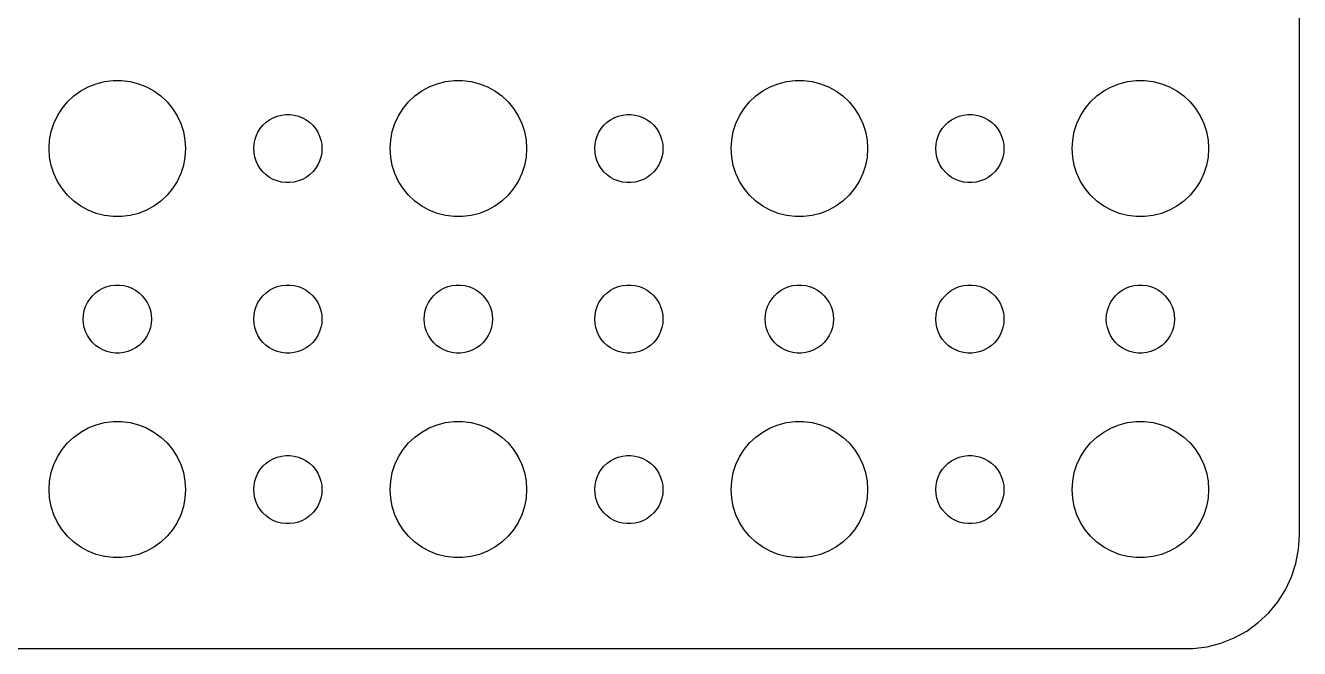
# Model space of a CAD drawing. Header units: metres. Extents: x -52 to 52, y -29 to 29.
# Drawn here: x -4 to 52, y -29.5 to -2.1 of the extents above; entities that cross this region are included whole.
import ezdxf

# ---------------------------------------------------------------- set-up
doc = ezdxf.new("R2010")
doc.units = ezdxf.units.M

msp = doc.modelspace()

# ---------------------------------------------------------------- linework, layer by layer
for p, q in [((52, -24.5), (52, 24.5)), ((-1.91226, -5.18845), (-1.60747, -4.96701)), ((-1.60747, -4.96701), (-1.27733, -4.78551)), ((-1.27733, -4.78551), (-0.927048, -4.64682)), ((-0.927048, -4.64682), (-0.562134, -4.55313)), ((-0.562134, -4.55313), (-0.18837, -4.50591)), ((-0.18837, -4.50591), (0.18837, -4.50591)), ((0.18837, -4.50591), (0.562134, -4.55313)), ((0.562134, -4.55313), (0.927048, -4.64682)), ((0.927048, -4.64682), (1.27733, -4.78551)), ((1.27733, -4.78551), (1.60747, -4.96701)), ((1.60747, -4.96701), (1.91226, -5.18845)), ((13.0877, -5.18845), (13.3925, -4.96701)), ((13.3925, -4.96701), (13.7227, -4.78551)), ((13.7227, -4.78551), (14.0729, -4.64682)), ((14.0729, -4.64682), (14.4379, -4.55313)), ((14.4379, -4.55313), (14.8116, -4.50591)), ((14.8116, -4.50591), (15.1884, -4.50591)), ((15.1884, -4.50591), (15.5621, -4.55313)), ((15.5621, -4.55313), (15.927, -4.64682)), ((15.927, -4.64682), (16.2773, -4.78551)), ((16.2773, -4.78551), (16.6075, -4.96701)), ((16.6075, -4.96701), (16.9123, -5.18845)), ((28.0877, -5.18845), (28.3925, -4.96701)), ((28.3925, -4.96701), (28.7227, -4.78551)), ((28.7227, -4.78551), (29.0729, -4.64682)), ((29.0729, -4.64682), (29.4379, -4.55313)), ((29.4379, -4.55313), (29.8116, -4.50591)), ((29.8116, -4.50591), (30.1884, -4.50591)), ((30.1884, -4.50591), (30.5621, -4.55313)), ((30.5621, -4.55313), (30.927, -4.64682)), ((30.927, -4.64682), (31.2773, -4.78551)), ((31.2773, -4.78551), (31.6075, -4.96701)), ((31.6075, -4.96701), (31.9123, -5.18845)), ((43.0877, -5.18845), (43.3925, -4.96701)), ((43.3925, -4.96701), (43.7227, -4.78551)), ((43.7227, -4.78551), (44.0729, -4.64682)), ((44.0729, -4.64682), (44.4379, -4.55313)), ((44.4379, -4.55313), (44.8116, -4.50591)), ((44.8116, -4.50591), (45.1884, -4.50591)), ((45.1884, -4.50591), (45.5621, -4.55313)), ((45.5621, -4.55313), (45.927, -4.64682)), ((45.927, -4.64682), (46.2773, -4.78551)), ((46.2773, -4.78551), (46.6075, -4.96701)), ((46.6075, -4.96701), (46.9123, -5.18845)), ((-2.42705, -5.73663), (-2.1869, -5.44635)), ((-2.1869, -5.44635), (-1.91226, -5.18845)), ((1.91226, -5.18845), (2.1869, -5.44635)), ((2.1869, -5.44635), (2.42705, -5.73663)), ((12.5729, -5.73663), (12.8131, -5.44635)), ((12.8131, -5.44635), (13.0877, -5.18845)), ((16.9123, -5.18845), (17.1869, -5.44635)), ((17.1869, -5.44635), (17.427, -5.73663)), ((27.5729, -5.73663), (27.8131, -5.44635)), ((27.8131, -5.44635), (28.0877, -5.18845)), ((31.9123, -5.18845), (32.1869, -5.44635)), ((32.1869, -5.44635), (32.427, -5.73663)), ((42.5729, -5.73663), (42.8131, -5.44635)), ((42.8131, -5.44635), (43.0877, -5.18845)), ((46.9123, -5.18845), (47.1869, -5.44635)), ((47.1869, -5.44635), (47.427, -5.73663)), ((-2.78932, -6.39561), (-2.62891, -6.05473)), ((-2.62891, -6.05473), (-2.42705, -5.73663)), ((2.42705, -5.73663), (2.62891, -6.05473)), ((2.62891, -6.05473), (2.78932, -6.39561)), ((6.69626, -6.23351), (6.86133, -6.14275)), ((6.86133, -6.14275), (7.03647, -6.07341)), ((7.03647, -6.07341), (7.21892, -6.02657)), ((7.21892, -6.02657), (7.40581, -6.00294)), ((7.40581, -6.00294), (7.59418, -6.00294)), ((7.59418, -6.00294), (7.78107, -6.02657)), ((7.78107, -6.02657), (7.96352, -6.07341)), ((7.96352, -6.07341), (8.13866, -6.14275)), ((8.13866, -6.14275), (8.30373, -6.23351)), ((12.2107, -6.39561), (12.3711, -6.05473)), ((12.3711, -6.05473), (12.5729, -5.73663)), ((17.427, -5.73663), (17.6289, -6.05473)), ((17.6289, -6.05473), (17.7893, -6.39561)), ((21.6963, -6.23351), (21.8613, -6.14275)), ((21.8613, -6.14275), (22.0365, -6.07341)), ((22.0365, -6.07341), (22.2189, -6.02657)), ((22.2189, -6.02657), (22.4058, -6.00294)), ((22.4058, -6.00294), (22.5942, -6.00294)), ((22.5942, -6.00294), (22.7811, -6.02657)), ((22.7811, -6.02657), (22.9635, -6.07341)), ((22.9635, -6.07341), (23.1387, -6.14275)), ((23.1387, -6.14275), (23.3037, -6.23351)), ((27.2107, -6.39561), (27.3711, -6.05473)), ((27.3711, -6.05473), (27.5729, -5.73663)), ((32.427, -5.73663), (32.6289, -6.05473)), ((32.6289, -6.05473), (32.7893, -6.39561)), ((36.6963, -6.23351), (36.8613, -6.14275)), ((36.8613, -6.14275), (37.0365, -6.07341)), ((37.0365, -6.07341), (37.2189, -6.02657)), ((37.2189, -6.02657), (37.4058, -6.00294)), ((37.4058, -6.00294), (37.5942, -6.00294)), ((37.5942, -6.00294), (37.7811, -6.02657)), ((37.7811, -6.02657), (37.9635, -6.07341)), ((37.9635, -6.07341), (38.1387, -6.14275)), ((38.1387, -6.14275), (38.3037, -6.23351)), ((42.2107, -6.39561), (42.3711, -6.05473)), ((42.3711, -6.05473), (42.5729, -5.73663)), ((47.427, -5.73663), (47.6289, -6.05473)), ((47.6289, -6.05473), (47.7893, -6.39561)), ((-2.90575, -6.75392), (-2.78932, -6.39561)), ((2.78932, -6.39561), (2.90575, -6.75392)), ((6.18553, -6.77736), (6.28647, -6.61832)), ((6.28647, -6.61832), (6.40654, -6.47318)), ((6.40654, -6.47318), (6.54385, -6.34422)), ((6.54385, -6.34422), (6.69626, -6.23351)), ((8.30373, -6.23351), (8.45613, -6.34422)), ((8.45613, -6.34422), (8.59344, -6.47318)), ((8.59344, -6.47318), (8.71352, -6.61832)), ((8.71352, -6.61832), (8.81445, -6.77736)), ((12.0942, -6.75392), (12.2107, -6.39561)), ((17.7893, -6.39561), (17.9057, -6.75392)), ((21.1855, -6.77736), (21.2865, -6.61832)), ((21.2865, -6.61832), (21.4065, -6.47318)), ((21.4065, -6.47318), (21.5439, -6.34422)), ((21.5439, -6.34422), (21.6963, -6.23351)), ((23.3037, -6.23351), (23.4561, -6.34422)), ((23.4561, -6.34422), (23.5934, -6.47318)), ((23.5934, -6.47318), (23.7135, -6.61832)), ((23.7135, -6.61832), (23.8145, -6.77736)), ((27.0942, -6.75392), (27.2107, -6.39561)), ((32.7893, -6.39561), (32.9057, -6.75392)), ((36.1855, -6.77736), (36.2865, -6.61832)), ((36.2865, -6.61832), (36.4065, -6.47318)), ((36.4065, -6.47318), (36.5439, -6.34422)), ((36.5439, -6.34422), (36.6963, -6.23351)), ((38.3037, -6.23351), (38.4561, -6.34422)), ((38.4561, -6.34422), (38.5934, -6.47318)), ((38.5934, -6.47318), (38.7135, -6.61832)), ((38.7135, -6.61832), (38.8145, -6.77736)), ((42.0942, -6.75392), (42.2107, -6.39561)), ((47.7893, -6.39561), (47.9057, -6.75392)), ((-3, -7.5), (-2.97633, -7.12399)), ((-2.97633, -7.12399), (-2.90575, -6.75392)), ((2.90575, -6.75392), (2.97633, -7.12399)), ((2.97633, -7.12399), (3, -7.5)), ((6.01183, -7.312), (6.04712, -7.12695)), ((6.04712, -7.12695), (6.10533, -6.9478)), ((6.10533, -6.9478), (6.18553, -6.77736)), ((8.81445, -6.77736), (8.89465, -6.9478)), ((8.89465, -6.9478), (8.95287, -7.12695)), ((8.95287, -7.12695), (8.98816, -7.312)), ((12, -7.5), (12.0237, -7.12399)), ((12.0237, -7.12399), (12.0942, -6.75392)), ((17.9057, -6.75392), (17.9763, -7.12399)), ((17.9763, -7.12399), (18, -7.5)), ((21.0118, -7.312), (21.0471, -7.12695)), ((21.0471, -7.12695), (21.1053, -6.9478)), ((21.1053, -6.9478), (21.1855, -6.77736)), ((23.8145, -6.77736), (23.8947, -6.9478)), ((23.8947, -6.9478), (23.9529, -7.12695)), ((23.9529, -7.12695), (23.9882, -7.312)), ((27, -7.5), (27.0237, -7.12399)), ((27.0237, -7.12399), (27.0942, -6.75392)), ((32.9057, -6.75392), (32.9763, -7.12399)), ((32.9763, -7.12399), (33, -7.5)), ((36.0118, -7.312), (36.0471, -7.12695)), ((36.0471, -7.12695), (36.1053, -6.9478)), ((36.1053, -6.9478), (36.1855, -6.77736)), ((38.8145, -6.77736), (38.8947, -6.9478)), ((38.8947, -6.9478), (38.9529, -7.12695)), ((38.9529, -7.12695), (38.9882, -7.312)), ((42, -7.5), (42.0237, -7.12399)), ((42.0237, -7.12399), (42.0942, -6.75392)), ((47.9057, -6.75392), (47.9763, -7.12399)), ((47.9763, -7.12399), (48, -7.5)), ((-2.97633, -7.87599), (-3, -7.5)), ((3, -7.5), (2.97633, -7.87599)), ((6, -7.5), (6.01183, -7.312)), ((6.01183, -7.68799), (6, -7.5)), ((6.04712, -7.87303), (6.01183, -7.68799)), ((8.98816, -7.68799), (8.95287, -7.87303)), ((8.98816, -7.312), (9, -7.5)), ((9, -7.5), (8.98816, -7.68799)), ((12.0237, -7.87599), (12, -7.5)), ((18, -7.5), (17.9763, -7.87599)), ((21, -7.5), (21.0118, -7.312)), ((21.0118, -7.68799), (21, -7.5)), ((21.0471, -7.87303), (21.0118, -7.68799)), ((23.9882, -7.68799), (23.9529, -7.87303)), ((23.9882, -7.312), (24, -7.5)), ((24, -7.5), (23.9882, -7.68799)), ((27.0237, -7.87599), (27, -7.5)), ((33, -7.5), (32.9763, -7.87599)), ((36, -7.5), (36.0118, -7.312)), ((36.0118, -7.68799), (36, -7.5)), ((36.0471, -7.87303), (36.0118, -7.68799)), ((38.9882, -7.68799), (38.9529, -7.87303)), ((38.9882, -7.312), (39, -7.5)), ((39, -7.5), (38.9882, -7.68799)), ((42.0237, -7.87599), (42, -7.5)), ((48, -7.5), (47.9763, -7.87599)), ((-2.90575, -8.24606), (-2.97633, -7.87599)), ((-2.78932, -8.60437), (-2.90575, -8.24606)), ((2.90575, -8.24606), (2.78932, -8.60437)), ((2.97633, -7.87599), (2.90575, -8.24606)), ((6.10533, -8.05219), (6.04712, -7.87303)), ((6.18553, -8.22263), (6.10533, -8.05219)), ((6.28647, -8.38167), (6.18553, -8.22263)), ((6.40654, -8.52681), (6.28647, -8.38167)), ((8.71352, -8.38167), (8.59344, -8.52681)), ((8.81445, -8.22263), (8.71352, -8.38167)), ((8.89465, -8.05219), (8.81445, -8.22263)), ((8.95287, -7.87303), (8.89465, -8.05219)), ((12.0942, -8.24606), (12.0237, -7.87599)), ((12.2107, -8.60437), (12.0942, -8.24606)), ((17.9057, -8.24606), (17.7893, -8.60437)), ((17.9763, -7.87599), (17.9057, -8.24606)), ((21.1053, -8.05219), (21.0471, -7.87303)), ((21.1855, -8.22263), (21.1053, -8.05219)), ((21.2865, -8.38167), (21.1855, -8.22263)), ((21.4065, -8.52681), (21.2865, -8.38167)), ((23.7135, -8.38167), (23.5934, -8.52681)), ((23.8145, -8.22263), (23.7135, -8.38167)), ((23.8947, -8.05219), (23.8145, -8.22263)), ((23.9529, -7.87303), (23.8947, -8.05219)), ((27.0942, -8.24606), (27.0237, -7.87599)), ((27.2107, -8.60437), (27.0942, -8.24606)), ((32.9057, -8.24606), (32.7893, -8.60437)), ((32.9763, -7.87599), (32.9057, -8.24606)), ((36.1053, -8.05219), (36.0471, -7.87303)), ((36.1855, -8.22263), (36.1053, -8.05219)), ((36.2865, -8.38167), (36.1855, -8.22263)), ((36.4065, -8.52681), (36.2865, -8.38167)), ((38.7135, -8.38167), (38.5934, -8.52681)), ((38.8145, -8.22263), (38.7135, -8.38167)), ((38.8947, -8.05219), (38.8145, -8.22263)), ((38.9529, -7.87303), (38.8947, -8.05219)), ((42.0942, -8.24606), (42.0237, -7.87599)), ((42.2107, -8.60437), (42.0942, -8.24606)), ((47.9057, -8.24606), (47.7893, -8.60437)), ((47.9763, -7.87599), (47.9057, -8.24606)), ((-2.62891, -8.94525), (-2.78932, -8.60437)), ((-2.42705, -9.26335), (-2.62891, -8.94525)), ((2.62891, -8.94525), (2.42705, -9.26335)), ((2.78932, -8.60437), (2.62891, -8.94525)), ((6.54385, -8.65576), (6.40654, -8.52681)), ((6.69626, -8.76648), (6.54385, -8.65576)), ((6.86133, -8.85724), (6.69626, -8.76648)), ((7.03647, -8.92657), (6.86133, -8.85724)), ((7.21892, -8.97342), (7.03647, -8.92657)), ((7.96352, -8.92657), (7.78107, -8.97342)), ((8.13866, -8.85724), (7.96352, -8.92657)), ((8.30373, -8.76648), (8.13866, -8.85724)), ((8.45613, -8.65576), (8.30373, -8.76648)), ((8.59344, -8.52681), (8.45613, -8.65576)), ((12.3711, -8.94525), (12.2107, -8.60437)), ((12.5729, -9.26335), (12.3711, -8.94525)), ((17.6289, -8.94525), (17.427, -9.26335)), ((17.7893, -8.60437), (17.6289, -8.94525)), ((21.5439, -8.65576), (21.4065, -8.52681)), ((21.6963, -8.76648), (21.5439, -8.65576)), ((21.8613, -8.85724), (21.6963, -8.76648)), ((22.0365, -8.92657), (21.8613, -8.85724)), ((22.2189, -8.97342), (22.0365, -8.92657)), ((22.9635, -8.92657), (22.7811, -8.97342)), ((23.1387, -8.85724), (22.9635, -8.92657)), ((23.3037, -8.76648), (23.1387, -8.85724)), ((23.4561, -8.65576), (23.3037, -8.76648)), ((23.5934, -8.52681), (23.4561, -8.65576)), ((27.3711, -8.94525), (27.2107, -8.60437)), ((27.5729, -9.26335), (27.3711, -8.94525)), ((32.6289, -8.94525), (32.427, -9.26335)), ((32.7893, -8.60437), (32.6289, -8.94525)), ((36.5439, -8.65576), (36.4065, -8.52681)), ((36.6963, -8.76648), (36.5439, -8.65576)), ((36.8613, -8.85724), (36.6963, -8.76648)), ((37.0365, -8.92657), (36.8613, -8.85724)), ((37.2189, -8.97342), (37.0365, -8.92657)), ((37.9635, -8.92657), (37.7811, -8.97342)), ((38.1387, -8.85724), (37.9635, -8.92657)), ((38.3037, -8.76648), (38.1387, -8.85724)), ((38.4561, -8.65576), (38.3037, -8.76648)), ((38.5934, -8.52681), (38.4561, -8.65576)), ((42.3711, -8.94525), (42.2107, -8.60437)), ((42.5729, -9.26335), (42.3711, -8.94525)), ((47.6289, -8.94525), (47.427, -9.26335)), ((47.7893, -8.60437), (47.6289, -8.94525)), ((-2.1869, -9.55363), (-2.42705, -9.26335)), ((2.42705, -9.26335), (2.1869, -9.55363)), ((7.40581, -8.99704), (7.21892, -8.97342)), ((7.59418, -8.99704), (7.40581, -8.99704)), ((7.78107, -8.97342), (7.59418, -8.99704)), ((12.8131, -9.55363), (12.5729, -9.26335)), ((17.427, -9.26335), (17.1869, -9.55363)), ((22.4058, -8.99704), (22.2189, -8.97342)), ((22.5942, -8.99704), (22.4058, -8.99704)), ((22.7811, -8.97342), (22.5942, -8.99704)), ((27.8131, -9.55363), (27.5729, -9.26335)), ((32.427, -9.26335), (32.1869, -9.55363)), ((37.4058, -8.99704), (37.2189, -8.97342)), ((37.5942, -8.99704), (37.4058, -8.99704)), ((37.7811, -8.97342), (37.5942, -8.99704)), ((42.8131, -9.55363), (42.5729, -9.26335)), ((47.427, -9.26335), (47.1869, -9.55363)), ((-1.91226, -9.81154), (-2.1869, -9.55363)), ((-1.60747, -10.033), (-1.91226, -9.81154)), ((-1.27733, -10.2145), (-1.60747, -10.033)), ((1.60747, -10.033), (1.27733, -10.2145)), ((1.91226, -9.81154), (1.60747, -10.033)), ((2.1869, -9.55363), (1.91226, -9.81154)), ((13.0877, -9.81154), (12.8131, -9.55363)), ((13.3925, -10.033), (13.0877, -9.81154)), ((13.7227, -10.2145), (13.3925, -10.033)), ((16.6075, -10.033), (16.2773, -10.2145)), ((16.9123, -9.81154), (16.6075, -10.033)), ((17.1869, -9.55363), (16.9123, -9.81154)), ((28.0877, -9.81154), (27.8131, -9.55363)), ((28.3925, -10.033), (28.0877, -9.81154)), ((28.7227, -10.2145), (28.3925, -10.033)), ((31.6075, -10.033), (31.2773, -10.2145)), ((31.9123, -9.81154), (31.6075, -10.033)), ((32.1869, -9.55363), (31.9123, -9.81154)), ((43.0877, -9.81154), (42.8131, -9.55363)), ((43.3925, -10.033), (43.0877, -9.81154)), ((43.7227, -10.2145), (43.3925, -10.033)), ((46.6075, -10.033), (46.2773, -10.2145)), ((46.9123, -9.81154), (46.6075, -10.033)), ((47.1869, -9.55363), (46.9123, -9.81154)), ((-0.927048, -10.3532), (-1.27733, -10.2145)), ((-0.562134, -10.4469), (-0.927048, -10.3532)), ((-0.18837, -10.4941), (-0.562134, -10.4469)), ((0.18837, -10.4941), (-0.18837, -10.4941)), ((0.562134, -10.4469), (0.18837, -10.4941)), ((0.927048, -10.3532), (0.562134, -10.4469)), ((1.27733, -10.2145), (0.927048, -10.3532)), ((14.0729, -10.3532), (13.7227, -10.2145)), ((14.4379, -10.4469), (14.0729, -10.3532)), ((14.8116, -10.4941), (14.4379, -10.4469)), ((15.1884, -10.4941), (14.8116, -10.4941)), ((15.5621, -10.4469), (15.1884, -10.4941)), ((15.927, -10.3532), (15.5621, -10.4469)), ((16.2773, -10.2145), (15.927, -10.3532)), ((29.0729, -10.3532), (28.7227, -10.2145)), ((29.4379, -10.4469), (29.0729, -10.3532)), ((29.8116, -10.4941), (29.4379, -10.4469)), ((30.1884, -10.4941), (29.8116, -10.4941)), ((30.5621, -10.4469), (30.1884, -10.4941)), ((30.927, -10.3532), (30.5621, -10.4469)), ((31.2773, -10.2145), (30.927, -10.3532)), ((44.0729, -10.3532), (43.7227, -10.2145)), ((44.4379, -10.4469), (44.0729, -10.3532)), ((44.8116, -10.4941), (44.4379, -10.4469)), ((45.1884, -10.4941), (44.8116, -10.4941)), ((45.5621, -10.4469), (45.1884, -10.4941)), ((45.927, -10.3532), (45.5621, -10.4469)), ((46.2773, -10.2145), (45.927, -10.3532)), ((-1.21352, -14.1183), (-1.09344, -13.9732)), ((-1.09344, -13.9732), (-0.956131, -13.8442)), ((-0.956131, -13.8442), (-0.803726, -13.7335)), ((-0.803726, -13.7335), (-0.638657, -13.6427)), ((-0.638657, -13.6427), (-0.463516, -13.5734)), ((-0.463516, -13.5734), (-0.281067, -13.5266)), ((-0.281067, -13.5266), (-0.094177, -13.5029)), ((-0.094177, -13.5029), (0.094177, -13.5029)), ((0.094177, -13.5029), (0.281067, -13.5266)), ((0.281067, -13.5266), (0.463516, -13.5734)), ((0.463516, -13.5734), (0.638657, -13.6427)), ((0.638657, -13.6427), (0.803726, -13.7335)), ((0.803726, -13.7335), (0.956131, -13.8442)), ((0.956131, -13.8442), (1.09344, -13.9732)), ((1.09344, -13.9732), (1.21352, -14.1183)), ((6.28647, -14.1183), (6.40654, -13.9732)), ((6.40654, -13.9732), (6.54385, -13.8442)), ((6.54385, -13.8442), (6.69626, -13.7335)), ((6.69626, -13.7335), (6.86133, -13.6427)), ((6.86133, -13.6427), (7.03647, -13.5734)), ((7.03647, -13.5734), (7.21892, -13.5266)), ((7.21892, -13.5266), (7.40581, -13.5029)), ((7.40581, -13.5029), (7.59418, -13.5029)), ((7.59418, -13.5029), (7.78107, -13.5266)), ((7.78107, -13.5266), (7.96352, -13.5734)), ((7.96352, -13.5734), (8.13866, -13.6427)), ((8.13866, -13.6427), (8.30373, -13.7335)), ((8.30373, -13.7335), (8.45613, -13.8442)), ((8.45613, -13.8442), (8.59344, -13.9732)), ((8.59344, -13.9732), (8.71352, -14.1183)), ((13.7865, -14.1183), (13.9065, -13.9732)), ((13.9065, -13.9732), (14.0439, -13.8442)), ((14.0439, -13.8442), (14.1963, -13.7335)), ((14.1963, -13.7335), (14.3613, -13.6427)), ((14.3613, -13.6427), (14.5365, -13.5734)), ((14.5365, -13.5734), (14.7189, -13.5266)), ((14.7189, -13.5266), (14.9058, -13.5029)), ((14.9058, -13.5029), (15.0942, -13.5029)), ((15.0942, -13.5029), (15.2811, -13.5266)), ((15.2811, -13.5266), (15.4635, -13.5734)), ((15.4635, -13.5734), (15.6387, -13.6427)), ((15.6387, -13.6427), (15.8037, -13.7335)), ((15.8037, -13.7335), (15.9561, -13.8442)), ((15.9561, -13.8442), (16.0934, -13.9732)), ((16.0934, -13.9732), (16.2135, -14.1183)), ((21.2865, -14.1183), (21.4065, -13.9732)), ((21.4065, -13.9732), (21.5439, -13.8442)), ((21.5439, -13.8442), (21.6963, -13.7335)), ((21.6963, -13.7335), (21.8613, -13.6427)), ((21.8613, -13.6427), (22.0365, -13.5734)), ((22.0365, -13.5734), (22.2189, -13.5266)), ((22.2189, -13.5266), (22.4058, -13.5029)), ((22.4058, -13.5029), (22.5942, -13.5029)), ((22.5942, -13.5029), (22.7811, -13.5266)), ((22.7811, -13.5266), (22.9635, -13.5734)), ((22.9635, -13.5734), (23.1387, -13.6427)), ((23.1387, -13.6427), (23.3037, -13.7335)), ((23.3037, -13.7335), (23.4561, -13.8442)), ((23.4561, -13.8442), (23.5934, -13.9732)), ((23.5934, -13.9732), (23.7135, -14.1183)), ((28.7865, -14.1183), (28.9065, -13.9732)), ((28.9065, -13.9732), (29.0439, -13.8442)), ((29.0439, -13.8442), (29.1963, -13.7335)), ((29.1963, -13.7335), (29.3613, -13.6427)), ((29.3613, -13.6427), (29.5365, -13.5734)), ((29.5365, -13.5734), (29.7189, -13.5266)), ((29.7189, -13.5266), (29.9058, -13.5029)), ((29.9058, -13.5029), (30.0942, -13.5029)), ((30.0942, -13.5029), (30.2811, -13.5266)), ((30.2811, -13.5266), (30.4635, -13.5734)), ((30.4635, -13.5734), (30.6387, -13.6427)), ((30.6387, -13.6427), (30.8037, -13.7335)), ((30.8037, -13.7335), (30.9561, -13.8442)), ((30.9561, -13.8442), (31.0934, -13.9732)), ((31.0934, -13.9732), (31.2135, -14.1183)), ((36.2865, -14.1183), (36.4065, -13.9732)), ((36.4065, -13.9732), (36.5439, -13.8442)), ((36.5439, -13.8442), (36.6963, -13.7335)), ((36.6963, -13.7335), (36.8613, -13.6427)), ((36.8613, -13.6427), (37.0365, -13.5734)), ((37.0365, -13.5734), (37.2189, -13.5266)), ((37.2189, -13.5266), (37.4058, -13.5029)), ((37.4058, -13.5029), (37.5942, -13.5029)), ((37.5942, -13.5029), (37.7811, -13.5266)), ((37.7811, -13.5266), (37.9635, -13.5734)), ((37.9635, -13.5734), (38.1387, -13.6427)), ((38.1387, -13.6427), (38.3037, -13.7335)), ((38.3037, -13.7335), (38.4561, -13.8442)), ((38.4561, -13.8442), (38.5934, -13.9732)), ((38.5934, -13.9732), (38.7135, -14.1183)), ((43.7865, -14.1183), (43.9065, -13.9732)), ((43.9065, -13.9732), (44.0439, -13.8442)), ((44.0439, -13.8442), (44.1963, -13.7335)), ((44.1963, -13.7335), (44.3613, -13.6427)), ((44.3613, -13.6427), (44.5365, -13.5734)), ((44.5365, -13.5734), (44.7189, -13.5266)), ((44.7189, -13.5266), (44.9058, -13.5029)), ((44.9058, -13.5029), (45.0942, -13.5029)), ((45.0942, -13.5029), (45.2811, -13.5266)), ((45.2811, -13.5266), (45.4635, -13.5734)), ((45.4635, -13.5734), (45.6387, -13.6427)), ((45.6387, -13.6427), (45.8037, -13.7335)), ((45.8037, -13.7335), (45.9561, -13.8442)), ((45.9561, -13.8442), (46.0934, -13.9732)), ((46.0934, -13.9732), (46.2135, -14.1183)), ((-1.45287, -14.627), (-1.39465, -14.4478)), ((-1.39465, -14.4478), (-1.31445, -14.2774)), ((-1.31445, -14.2774), (-1.21352, -14.1183)), ((1.21352, -14.1183), (1.31445, -14.2774)), ((1.31445, -14.2774), (1.39465, -14.4478)), ((1.39465, -14.4478), (1.45287, -14.627)), ((6.04712, -14.627), (6.10533, -14.4478)), ((6.10533, -14.4478), (6.18553, -14.2774)), ((6.18553, -14.2774), (6.28647, -14.1183)), ((8.71352, -14.1183), (8.81445, -14.2774)), ((8.81445, -14.2774), (8.89465, -14.4478)), ((8.89465, -14.4478), (8.95287, -14.627)), ((13.5471, -14.627), (13.6053, -14.4478)), ((13.6053, -14.4478), (13.6855, -14.2774)), ((13.6855, -14.2774), (13.7865, -14.1183)), ((16.2135, -14.1183), (16.3145, -14.2774)), ((16.3145, -14.2774), (16.3947, -14.4478)), ((16.3947, -14.4478), (16.4529, -14.627)), ((21.0471, -14.627), (21.1053, -14.4478)), ((21.1053, -14.4478), (21.1855, -14.2774)), ((21.1855, -14.2774), (21.2865, -14.1183)), ((23.7135, -14.1183), (23.8145, -14.2774)), ((23.8145, -14.2774), (23.8947, -14.4478)), ((23.8947, -14.4478), (23.9529, -14.627)), ((28.5471, -14.627), (28.6053, -14.4478)), ((28.6053, -14.4478), (28.6855, -14.2774)), ((28.6855, -14.2774), (28.7865, -14.1183)), ((31.2135, -14.1183), (31.3145, -14.2774)), ((31.3145, -14.2774), (31.3947, -14.4478)), ((31.3947, -14.4478), (31.4529, -14.627)), ((36.0471, -14.627), (36.1053, -14.4478)), ((36.1053, -14.4478), (36.1855, -14.2774)), ((36.1855, -14.2774), (36.2865, -14.1183)), ((38.7135, -14.1183), (38.8145, -14.2774)), ((38.8145, -14.2774), (38.8947, -14.4478)), ((38.8947, -14.4478), (38.9529, -14.627)), ((43.5471, -14.627), (43.6053, -14.4478)), ((43.6053, -14.4478), (43.6855, -14.2774)), ((43.6855, -14.2774), (43.7865, -14.1183)), ((46.2135, -14.1183), (46.3145, -14.2774)), ((46.3145, -14.2774), (46.3947, -14.4478)), ((46.3947, -14.4478), (46.4529, -14.627)), ((-1.5, -15), (-1.48816, -14.812)), ((-1.48816, -15.188), (-1.5, -15)), ((-1.48816, -14.812), (-1.45287, -14.627)), ((1.45287, -14.627), (1.48816, -14.812)), ((1.48816, -14.812), (1.5, -15)), ((1.5, -15), (1.48816, -15.188)), ((6, -15), (6.01183, -14.812)), ((6.01183, -15.188), (6, -15)), ((6.01183, -14.812), (6.04712, -14.627)), ((8.95287, -14.627), (8.98816, -14.812)), ((8.98816, -14.812), (9, -15)), ((9, -15), (8.98816, -15.188)), ((13.5, -15), (13.5118, -14.812)), ((13.5118, -15.188), (13.5, -15)), ((13.5118, -14.812), (13.5471, -14.627)), ((16.4529, -14.627), (16.4882, -14.812)), ((16.4882, -14.812), (16.5, -15)), ((16.5, -15), (16.4882, -15.188)), ((21, -15), (21.0118, -14.812)), ((21.0118, -15.188), (21, -15)), ((21.0118, -14.812), (21.0471, -14.627)), ((23.9529, -14.627), (23.9882, -14.812)), ((23.9882, -14.812), (24, -15)), ((24, -15), (23.9882, -15.188)), ((28.5, -15), (28.5118, -14.812)), ((28.5118, -15.188), (28.5, -15)), ((28.5118, -14.812), (28.5471, -14.627)), ((31.4529, -14.627), (31.4882, -14.812)), ((31.4882, -14.812), (31.5, -15)), ((31.5, -15), (31.4882, -15.188)), ((36, -15), (36.0118, -14.812)), ((36.0118, -15.188), (36, -15)), ((36.0118, -14.812), (36.0471, -14.627)), ((38.9529, -14.627), (38.9882, -14.812)), ((38.9882, -14.812), (39, -15)), ((39, -15), (38.9882, -15.188)), ((43.5, -15), (43.5118, -14.812)), ((43.5118, -15.188), (43.5, -15)), ((43.5118, -14.812), (43.5471, -14.627)), ((46.4529, -14.627), (46.4882, -14.812)), ((46.4882, -14.812), (46.5, -15)), ((46.5, -15), (46.4882, -15.188)), ((-1.45287, -15.373), (-1.48816, -15.188)), ((-1.39465, -15.5522), (-1.45287, -15.373)), ((-1.31445, -15.7226), (-1.39465, -15.5522)), ((1.39465, -15.5522), (1.31445, -15.7226)), ((1.45287, -15.373), (1.39465, -15.5522)), ((1.48816, -15.188), (1.45287, -15.373)), ((6.04712, -15.373), (6.01183, -15.188)), ((6.10533, -15.5522), (6.04712, -15.373)), ((6.18553, -15.7226), (6.10533, -15.5522)), ((8.89465, -15.5522), (8.81445, -15.7226)), ((8.95287, -15.373), (8.89465, -15.5522)), ((8.98816, -15.188), (8.95287, -15.373)), ((13.5471, -15.373), (13.5118, -15.188)), ((13.6053, -15.5522), (13.5471, -15.373)), ((13.6855, -15.7226), (13.6053, -15.5522)), ((16.3947, -15.5522), (16.3145, -15.7226)), ((16.4529, -15.373), (16.3947, -15.5522)), ((16.4882, -15.188), (16.4529, -15.373)), ((21.0471, -15.373), (21.0118, -15.188)), ((21.1053, -15.5522), (21.0471, -15.373)), ((21.1855, -15.7226), (21.1053, -15.5522)), ((23.8947, -15.5522), (23.8145, -15.7226)), ((23.9529, -15.373), (23.8947, -15.5522)), ((23.9882, -15.188), (23.9529, -15.373)), ((28.5471, -15.373), (28.5118, -15.188)), ((28.6053, -15.5522), (28.5471, -15.373)), ((28.6855, -15.7226), (28.6053, -15.5522)), ((31.3947, -15.5522), (31.3145, -15.7226)), ((31.4529, -15.373), (31.3947, -15.5522)), ((31.4882, -15.188), (31.4529, -15.373)), ((36.0471, -15.373), (36.0118, -15.188)), ((36.1053, -15.5522), (36.0471, -15.373)), ((36.1855, -15.7226), (36.1053, -15.5522)), ((38.8947, -15.5522), (38.8145, -15.7226)), ((38.9529, -15.373), (38.8947, -15.5522)), ((38.9882, -15.188), (38.9529, -15.373)), ((43.5471, -15.373), (43.5118, -15.188)), ((43.6053, -15.5522), (43.5471, -15.373)), ((43.6855, -15.7226), (43.6053, -15.5522)), ((46.3947, -15.5522), (46.3145, -15.7226)), ((46.4529, -15.373), (46.3947, -15.5522)), ((46.4882, -15.188), (46.4529, -15.373)), ((-1.21352, -15.8817), (-1.31445, -15.7226)), ((-1.09344, -16.0268), (-1.21352, -15.8817)), ((-0.956131, -16.1558), (-1.09344, -16.0268)), ((-0.803726, -16.2665), (-0.956131, -16.1558)), ((0.956131, -16.1558), (0.803726, -16.2665)), ((1.09344, -16.0268), (0.956131, -16.1558)), ((1.21352, -15.8817), (1.09344, -16.0268)), ((1.31445, -15.7226), (1.21352, -15.8817)), ((6.28647, -15.8817), (6.18553, -15.7226)), ((6.40654, -16.0268), (6.28647, -15.8817)), ((6.54385, -16.1558), (6.40654, -16.0268)), ((6.69626, -16.2665), (6.54385, -16.1558)), ((8.45613, -16.1558), (8.30373, -16.2665)), ((8.59344, -16.0268), (8.45613, -16.1558)), ((8.71352, -15.8817), (8.59344, -16.0268)), ((8.81445, -15.7226), (8.71352, -15.8817)), ((13.7865, -15.8817), (13.6855, -15.7226)), ((13.9065, -16.0268), (13.7865, -15.8817)), ((14.0439, -16.1558), (13.9065, -16.0268)), ((14.1963, -16.2665), (14.0439, -16.1558)), ((15.9561, -16.1558), (15.8037, -16.2665)), ((16.0934, -16.0268), (15.9561, -16.1558)), ((16.2135, -15.8817), (16.0934, -16.0268)), ((16.3145, -15.7226), (16.2135, -15.8817)), ((21.2865, -15.8817), (21.1855, -15.7226)), ((21.4065, -16.0268), (21.2865, -15.8817)), ((21.5439, -16.1558), (21.4065, -16.0268)), ((21.6963, -16.2665), (21.5439, -16.1558)), ((23.4561, -16.1558), (23.3037, -16.2665)), ((23.5934, -16.0268), (23.4561, -16.1558)), ((23.7135, -15.8817), (23.5934, -16.0268)), ((23.8145, -15.7226), (23.7135, -15.8817)), ((28.7865, -15.8817), (28.6855, -15.7226)), ((28.9065, -16.0268), (28.7865, -15.8817)), ((29.0439, -16.1558), (28.9065, -16.0268)), ((29.1963, -16.2665), (29.0439, -16.1558)), ((30.9561, -16.1558), (30.8037, -16.2665)), ((31.0934, -16.0268), (30.9561, -16.1558)), ((31.2135, -15.8817), (31.0934, -16.0268)), ((31.3145, -15.7226), (31.2135, -15.8817)), ((36.2865, -15.8817), (36.1855, -15.7226)), ((36.4065, -16.0268), (36.2865, -15.8817)), ((36.5439, -16.1558), (36.4065, -16.0268)), ((36.6963, -16.2665), (36.5439, -16.1558)), ((38.4561, -16.1558), (38.3037, -16.2665)), ((38.5934, -16.0268), (38.4561, -16.1558)), ((38.7135, -15.8817), (38.5934, -16.0268)), ((38.8145, -15.7226), (38.7135, -15.8817)), ((43.7865, -15.8817), (43.6855, -15.7226)), ((43.9065, -16.0268), (43.7865, -15.8817)), ((44.0439, -16.1558), (43.9065, -16.0268)), ((44.1963, -16.2665), (44.0439, -16.1558)), ((45.9561, -16.1558), (45.8037, -16.2665)), ((46.0934, -16.0268), (45.9561, -16.1558)), ((46.2135, -15.8817), (46.0934, -16.0268)), ((46.3145, -15.7226), (46.2135, -15.8817)), ((-0.638657, -16.3572), (-0.803726, -16.2665)), ((-0.463516, -16.4266), (-0.638657, -16.3572)), ((-0.281067, -16.4734), (-0.463516, -16.4266)), ((-0.094177, -16.497), (-0.281067, -16.4734)), ((0.094177, -16.497), (-0.094177, -16.497)), ((0.281067, -16.4734), (0.094177, -16.497)), ((0.463516, -16.4266), (0.281067, -16.4734)), ((0.638657, -16.3572), (0.463516, -16.4266)), ((0.803726, -16.2665), (0.638657, -16.3572)), ((6.86133, -16.3572), (6.69626, -16.2665)), ((7.03647, -16.4266), (6.86133, -16.3572)), ((7.21892, -16.4734), (7.03647, -16.4266)), ((7.40581, -16.497), (7.21892, -16.4734)), ((7.59418, -16.497), (7.40581, -16.497)), ((7.78107, -16.4734), (7.59418, -16.497)), ((7.96352, -16.4266), (7.78107, -16.4734)), ((8.13866, -16.3572), (7.96352, -16.4266)), ((8.30373, -16.2665), (8.13866, -16.3572)), ((14.3613, -16.3572), (14.1963, -16.2665)), ((14.5365, -16.4266), (14.3613, -16.3572)), ((14.7189, -16.4734), (14.5365, -16.4266)), ((14.9058, -16.497), (14.7189, -16.4734)), ((15.0942, -16.497), (14.9058, -16.497)), ((15.2811, -16.4734), (15.0942, -16.497)), ((15.4635, -16.4266), (15.2811, -16.4734)), ((15.6387, -16.3572), (15.4635, -16.4266)), ((15.8037, -16.2665), (15.6387, -16.3572)), ((21.8613, -16.3572), (21.6963, -16.2665)), ((22.0365, -16.4266), (21.8613, -16.3572)), ((22.2189, -16.4734), (22.0365, -16.4266)), ((22.4058, -16.497), (22.2189, -16.4734)), ((22.5942, -16.497), (22.4058, -16.497)), ((22.7811, -16.4734), (22.5942, -16.497)), ((22.9635, -16.4266), (22.7811, -16.4734)), ((23.1387, -16.3572), (22.9635, -16.4266)), ((23.3037, -16.2665), (23.1387, -16.3572)), ((29.3613, -16.3572), (29.1963, -16.2665)), ((29.5365, -16.4266), (29.3613, -16.3572)), ((29.7189, -16.4734), (29.5365, -16.4266)), ((29.9058, -16.497), (29.7189, -16.4734)), ((30.0942, -16.497), (29.9058, -16.497)), ((30.2811, -16.4734), (30.0942, -16.497)), ((30.4635, -16.4266), (30.2811, -16.4734)), ((30.6387, -16.3572), (30.4635, -16.4266)), ((30.8037, -16.2665), (30.6387, -16.3572)), ((36.8613, -16.3572), (36.6963, -16.2665)), ((37.0365, -16.4266), (36.8613, -16.3572)), ((37.2189, -16.4734), (37.0365, -16.4266)), ((37.4058, -16.497), (37.2189, -16.4734)), ((37.5942, -16.497), (37.4058, -16.497)), ((37.7811, -16.4734), (37.5942, -16.497)), ((37.9635, -16.4266), (37.7811, -16.4734)), ((38.1387, -16.3572), (37.9635, -16.4266)), ((38.3037, -16.2665), (38.1387, -16.3572)), ((44.3613, -16.3572), (44.1963, -16.2665)), ((44.5365, -16.4266), (44.3613, -16.3572)), ((44.7189, -16.4734), (44.5365, -16.4266)), ((44.9058, -16.497), (44.7189, -16.4734)), ((45.0942, -16.497), (44.9058, -16.497)), ((45.2811, -16.4734), (45.0942, -16.497)), ((45.4635, -16.4266), (45.2811, -16.4734)), ((45.6387, -16.3572), (45.4635, -16.4266)), ((45.8037, -16.2665), (45.6387, -16.3572)), ((-0.927048, -19.6468), (-0.562134, -19.5531)), ((-0.562134, -19.5531), (-0.18837, -19.5059)), ((-0.18837, -19.5059), (0.18837, -19.5059)), ((0.18837, -19.5059), (0.562134, -19.5531)), ((0.562134, -19.5531), (0.927048, -19.6468)), ((14.0729, -19.6468), (14.4379, -19.5531)), ((14.4379, -19.5531), (14.8116, -19.5059)), ((14.8116, -19.5059), (15.1884, -19.5059)), ((15.1884, -19.5059), (15.5621, -19.5531)), ((15.5621, -19.5531), (15.927, -19.6468)), ((29.0729, -19.6468), (29.4379, -19.5531)), ((29.4379, -19.5531), (29.8116, -19.5059)), ((29.8116, -19.5059), (30.1884, -19.5059)), ((30.1884, -19.5059), (30.5621, -19.5531)), ((30.5621, -19.5531), (30.927, -19.6468)), ((44.0729, -19.6468), (44.4379, -19.5531)), ((44.4379, -19.5531), (44.8116, -19.5059)), ((44.8116, -19.5059), (45.1884, -19.5059)), ((45.1884, -19.5059), (45.5621, -19.5531)), ((45.5621, -19.5531), (45.927, -19.6468)), ((-1.91226, -20.1884), (-1.60747, -19.967)), ((-1.60747, -19.967), (-1.27733, -19.7855)), ((-1.27733, -19.7855), (-0.927048, -19.6468)), ((0.927048, -19.6468), (1.27733, -19.7855)), ((1.27733, -19.7855), (1.60747, -19.967)), ((1.60747, -19.967), (1.91226, -20.1884)), ((13.0877, -20.1884), (13.3925, -19.967)), ((13.3925, -19.967), (13.7227, -19.7855)), ((13.7227, -19.7855), (14.0729, -19.6468)), ((15.927, -19.6468), (16.2773, -19.7855)), ((16.2773, -19.7855), (16.6075, -19.967)), ((16.6075, -19.967), (16.9123, -20.1884)), ((28.0877, -20.1884), (28.3925, -19.967)), ((28.3925, -19.967), (28.7227, -19.7855)), ((28.7227, -19.7855), (29.0729, -19.6468)), ((30.927, -19.6468), (31.2773, -19.7855)), ((31.2773, -19.7855), (31.6075, -19.967)), ((31.6075, -19.967), (31.9123, -20.1884)), ((43.0877, -20.1884), (43.3925, -19.967)), ((43.3925, -19.967), (43.7227, -19.7855)), ((43.7227, -19.7855), (44.0729, -19.6468)), ((45.927, -19.6468), (46.2773, -19.7855)), ((46.2773, -19.7855), (46.6075, -19.967)), ((46.6075, -19.967), (46.9123, -20.1884)), ((-2.42705, -20.7366), (-2.1869, -20.4464)), ((-2.1869, -20.4464), (-1.91226, -20.1884)), ((1.91226, -20.1884), (2.1869, -20.4464)), ((2.1869, -20.4464), (2.42705, -20.7366)), ((12.5729, -20.7366), (12.8131, -20.4464)), ((12.8131, -20.4464), (13.0877, -20.1884)), ((16.9123, -20.1884), (17.1869, -20.4464)), ((17.1869, -20.4464), (17.427, -20.7366)), ((27.5729, -20.7366), (27.8131, -20.4464)), ((27.8131, -20.4464), (28.0877, -20.1884)), ((31.9123, -20.1884), (32.1869, -20.4464)), ((32.1869, -20.4464), (32.427, -20.7366)), ((42.5729, -20.7366), (42.8131, -20.4464)), ((42.8131, -20.4464), (43.0877, -20.1884)), ((46.9123, -20.1884), (47.1869, -20.4464)), ((47.1869, -20.4464), (47.427, -20.7366)), ((-2.78932, -21.3956), (-2.62891, -21.0547)), ((-2.62891, -21.0547), (-2.42705, -20.7366)), ((2.42705, -20.7366), (2.62891, -21.0547)), ((2.62891, -21.0547), (2.78932, -21.3956)), ((6.54385, -21.3442), (6.69626, -21.2335)), ((6.69626, -21.2335), (6.86133, -21.1427)), ((6.86133, -21.1427), (7.03647, -21.0734)), ((7.03647, -21.0734), (7.21892, -21.0266)), ((7.21892, -21.0266), (7.40581, -21.003)), ((7.40581, -21.003), (7.59418, -21.003)), ((7.59418, -21.003), (7.78107, -21.0266)), ((7.78107, -21.0266), (7.96352, -21.0734)), ((7.96352, -21.0734), (8.13866, -21.1427)), ((8.13866, -21.1427), (8.30373, -21.2335)), ((8.30373, -21.2335), (8.45613, -21.3442)), ((12.2107, -21.3956), (12.3711, -21.0547)), ((12.3711, -21.0547), (12.5729, -20.7366)), ((17.427, -20.7366), (17.6289, -21.0547)), ((17.6289, -21.0547), (17.7893, -21.3956)), ((21.5439, -21.3442), (21.6963, -21.2335)), ((21.6963, -21.2335), (21.8613, -21.1427)), ((21.8613, -21.1427), (22.0365, -21.0734)), ((22.0365, -21.0734), (22.2189, -21.0266)), ((22.2189, -21.0266), (22.4058, -21.003)), ((22.4058, -21.003), (22.5942, -21.003)), ((22.5942, -21.003), (22.7811, -21.0266)), ((22.7811, -21.0266), (22.9635, -21.0734)), ((22.9635, -21.0734), (23.1387, -21.1427)), ((23.1387, -21.1427), (23.3037, -21.2335)), ((23.3037, -21.2335), (23.4561, -21.3442)), ((27.2107, -21.3956), (27.3711, -21.0547)), ((27.3711, -21.0547), (27.5729, -20.7366)), ((32.427, -20.7366), (32.6289, -21.0547)), ((32.6289, -21.0547), (32.7893, -21.3956)), ((36.5439, -21.3442), (36.6963, -21.2335)), ((36.6963, -21.2335), (36.8613, -21.1427)), ((36.8613, -21.1427), (37.0365, -21.0734)), ((37.0365, -21.0734), (37.2189, -21.0266)), ((37.2189, -21.0266), (37.4058, -21.003)), ((37.4058, -21.003), (37.5942, -21.003)), ((37.5942, -21.003), (37.7811, -21.0266)), ((37.7811, -21.0266), (37.9635, -21.0734)), ((37.9635, -21.0734), (38.1387, -21.1427)), ((38.1387, -21.1427), (38.3037, -21.2335)), ((38.3037, -21.2335), (38.4561, -21.3442)), ((42.2107, -21.3956), (42.3711, -21.0547)), ((42.3711, -21.0547), (42.5729, -20.7366)), ((47.427, -20.7366), (47.6289, -21.0547)), ((47.6289, -21.0547), (47.7893, -21.3956)), ((-2.97633, -22.124), (-2.90575, -21.7539)), ((-2.90575, -21.7539), (-2.78932, -21.3956)), ((2.78932, -21.3956), (2.90575, -21.7539)), ((2.90575, -21.7539), (2.97633, -22.124)), ((6.10533, -21.9478), (6.18553, -21.7774)), ((6.18553, -21.7774), (6.28647, -21.6183)), ((6.28647, -21.6183), (6.40654, -21.4732)), ((6.40654, -21.4732), (6.54385, -21.3442)), ((8.45613, -21.3442), (8.59344, -21.4732)), ((8.59344, -21.4732), (8.71352, -21.6183)), ((8.71352, -21.6183), (8.81445, -21.7774)), ((8.81445, -21.7774), (8.89465, -21.9478)), ((12.0237, -22.124), (12.0942, -21.7539)), ((12.0942, -21.7539), (12.2107, -21.3956)), ((17.7893, -21.3956), (17.9057, -21.7539)), ((17.9057, -21.7539), (17.9763, -22.124)), ((21.1053, -21.9478), (21.1855, -21.7774)), ((21.1855, -21.7774), (21.2865, -21.6183)), ((21.2865, -21.6183), (21.4065, -21.4732)), ((21.4065, -21.4732), (21.5439, -21.3442)), ((23.4561, -21.3442), (23.5934, -21.4732)), ((23.5934, -21.4732), (23.7135, -21.6183)), ((23.7135, -21.6183), (23.8145, -21.7774)), ((23.8145, -21.7774), (23.8947, -21.9478)), ((27.0237, -22.124), (27.0942, -21.7539)), ((27.0942, -21.7539), (27.2107, -21.3956)), ((32.7893, -21.3956), (32.9057, -21.7539)), ((32.9057, -21.7539), (32.9763, -22.124)), ((36.1053, -21.9478), (36.1855, -21.7774)), ((36.1855, -21.7774), (36.2865, -21.6183)), ((36.2865, -21.6183), (36.4065, -21.4732)), ((36.4065, -21.4732), (36.5439, -21.3442)), ((38.4561, -21.3442), (38.5934, -21.4732)), ((38.5934, -21.4732), (38.7135, -21.6183)), ((38.7135, -21.6183), (38.8145, -21.7774)), ((38.8145, -21.7774), (38.8947, -21.9478)), ((42.0237, -22.124), (42.0942, -21.7539)), ((42.0942, -21.7539), (42.2107, -21.3956)), ((47.7893, -21.3956), (47.9057, -21.7539)), ((47.9057, -21.7539), (47.9763, -22.124)), ((-3, -22.5), (-2.97633, -22.124)), ((2.97633, -22.124), (3, -22.5)), ((6, -22.5), (6.01183, -22.312)), ((6.01183, -22.312), (6.04712, -22.127)), ((6.04712, -22.127), (6.10533, -21.9478)), ((8.89465, -21.9478), (8.95287, -22.127)), ((8.95287, -22.127), (8.98816, -22.312)), ((8.98816, -22.312), (9, -22.5)), ((12, -22.5), (12.0237, -22.124)), ((17.9763, -22.124), (18, -22.5)), ((21, -22.5), (21.0118, -22.312)), ((21.0118, -22.312), (21.0471, -22.127)), ((21.0471, -22.127), (21.1053, -21.9478)), ((23.8947, -21.9478), (23.9529, -22.127)), ((23.9529, -22.127), (23.9882, -22.312)), ((23.9882, -22.312), (24, -22.5)), ((27, -22.5), (27.0237, -22.124)), ((32.9763, -22.124), (33, -22.5)), ((36, -22.5), (36.0118, -22.312)), ((36.0118, -22.312), (36.0471, -22.127)), ((36.0471, -22.127), (36.1053, -21.9478)), ((38.8947, -21.9478), (38.9529, -22.127)), ((38.9529, -22.127), (38.9882, -22.312)), ((38.9882, -22.312), (39, -22.5)), ((42, -22.5), (42.0237, -22.124)), ((47.9763, -22.124), (48, -22.5)), ((-2.97633, -22.876), (-3, -22.5)), ((-2.90575, -23.2461), (-2.97633, -22.876)), ((2.97633, -22.876), (2.90575, -23.2461)), ((3, -22.5), (2.97633, -22.876)), ((6.01183, -22.688), (6, -22.5)), ((6.04712, -22.873), (6.01183, -22.688)), ((6.10533, -23.0522), (6.04712, -22.873)), ((8.95287, -22.873), (8.89465, -23.0522)), ((8.98816, -22.688), (8.95287, -22.873)), ((9, -22.5), (8.98816, -22.688)), ((12.0237, -22.876), (12, -22.5)), ((12.0942, -23.2461), (12.0237, -22.876)), ((17.9763, -22.876), (17.9057, -23.2461)), ((18, -22.5), (17.9763, -22.876)), ((21.0118, -22.688), (21, -22.5)), ((21.0471, -22.873), (21.0118, -22.688)), ((21.1053, -23.0522), (21.0471, -22.873)), ((23.9529, -22.873), (23.8947, -23.0522)), ((23.9882, -22.688), (23.9529, -22.873)), ((24, -22.5), (23.9882, -22.688)), ((27.0237, -22.876), (27, -22.5)), ((27.0942, -23.2461), (27.0237, -22.876)), ((32.9763, -22.876), (32.9057, -23.2461)), ((33, -22.5), (32.9763, -22.876)), ((36.0118, -22.688), (36, -22.5)), ((36.0471, -22.873), (36.0118, -22.688)), ((36.1053, -23.0522), (36.0471, -22.873)), ((38.9529, -22.873), (38.8947, -23.0522)), ((38.9882, -22.688), (38.9529, -22.873)), ((39, -22.5), (38.9882, -22.688)), ((42.0237, -22.876), (42, -22.5)), ((42.0942, -23.2461), (42.0237, -22.876)), ((47.9763, -22.876), (47.9057, -23.2461)), ((48, -22.5), (47.9763, -22.876)), ((-2.78932, -23.6044), (-2.90575, -23.2461)), ((2.90575, -23.2461), (2.78932, -23.6044)), ((6.18553, -23.2226), (6.10533, -23.0522)), ((6.28647, -23.3817), (6.18553, -23.2226)), ((6.40654, -23.5268), (6.28647, -23.3817)), ((6.54385, -23.6558), (6.40654, -23.5268)), ((8.59344, -23.5268), (8.45613, -23.6558)), ((8.71352, -23.3817), (8.59344, -23.5268)), ((8.81445, -23.2226), (8.71352, -23.3817)), ((8.89465, -23.0522), (8.81445, -23.2226)), ((12.2107, -23.6044), (12.0942, -23.2461)), ((17.9057, -23.2461), (17.7893, -23.6044)), ((21.1855, -23.2226), (21.1053, -23.0522)), ((21.2865, -23.3817), (21.1855, -23.2226)), ((21.4065, -23.5268), (21.2865, -23.3817)), ((21.5439, -23.6558), (21.4065, -23.5268)), ((23.5934, -23.5268), (23.4561, -23.6558)), ((23.7135, -23.3817), (23.5934, -23.5268)), ((23.8145, -23.2226), (23.7135, -23.3817)), ((23.8947, -23.0522), (23.8145, -23.2226)), ((27.2107, -23.6044), (27.0942, -23.2461)), ((32.9057, -23.2461), (32.7893, -23.6044)), ((36.1855, -23.2226), (36.1053, -23.0522)), ((36.2865, -23.3817), (36.1855, -23.2226)), ((36.4065, -23.5268), (36.2865, -23.3817)), ((36.5439, -23.6558), (36.4065, -23.5268)), ((38.5934, -23.5268), (38.4561, -23.6558)), ((38.7135, -23.3817), (38.5934, -23.5268)), ((38.8145, -23.2226), (38.7135, -23.3817)), ((38.8947, -23.0522), (38.8145, -23.2226)), ((42.2107, -23.6044), (42.0942, -23.2461)), ((47.9057, -23.2461), (47.7893, -23.6044)), ((-2.62891, -23.9453), (-2.78932, -23.6044)), ((-2.42705, -24.2634), (-2.62891, -23.9453)), ((2.62891, -23.9453), (2.42705, -24.2634)), ((2.78932, -23.6044), (2.62891, -23.9453)), ((6.69626, -23.7665), (6.54385, -23.6558)), ((6.86133, -23.8572), (6.69626, -23.7665)), ((7.03647, -23.9266), (6.86133, -23.8572)), ((7.21892, -23.9734), (7.03647, -23.9266)), ((7.40581, -23.997), (7.21892, -23.9734)), ((7.59418, -23.997), (7.40581, -23.997)), ((7.78107, -23.9734), (7.59418, -23.997)), ((7.96352, -23.9266), (7.78107, -23.9734)), ((8.13866, -23.8572), (7.96352, -23.9266)), ((8.30373, -23.7665), (8.13866, -23.8572)), ((8.45613, -23.6558), (8.30373, -23.7665)), ((12.3711, -23.9453), (12.2107, -23.6044)), ((12.5729, -24.2634), (12.3711, -23.9453)), ((17.6289, -23.9453), (17.427, -24.2634)), ((17.7893, -23.6044), (17.6289, -23.9453)), ((21.6963, -23.7665), (21.5439, -23.6558)), ((21.8613, -23.8572), (21.6963, -23.7665)), ((22.0365, -23.9266), (21.8613, -23.8572)), ((22.2189, -23.9734), (22.0365, -23.9266)), ((22.4058, -23.997), (22.2189, -23.9734)), ((22.5942, -23.997), (22.4058, -23.997)), ((22.7811, -23.9734), (22.5942, -23.997)), ((22.9635, -23.9266), (22.7811, -23.9734)), ((23.1387, -23.8572), (22.9635, -23.9266)), ((23.3037, -23.7665), (23.1387, -23.8572)), ((23.4561, -23.6558), (23.3037, -23.7665)), ((27.3711, -23.9453), (27.2107, -23.6044)), ((27.5729, -24.2634), (27.3711, -23.9453)), ((32.6289, -23.9453), (32.427, -24.2634)), ((32.7893, -23.6044), (32.6289, -23.9453)), ((36.6963, -23.7665), (36.5439, -23.6558)), ((36.8613, -23.8572), (36.6963, -23.7665)), ((37.0365, -23.9266), (36.8613, -23.8572)), ((37.2189, -23.9734), (37.0365, -23.9266)), ((37.4058, -23.997), (37.2189, -23.9734)), ((37.5942, -23.997), (37.4058, -23.997)), ((37.7811, -23.9734), (37.5942, -23.997)), ((37.9635, -23.9266), (37.7811, -23.9734)), ((38.1387, -23.8572), (37.9635, -23.9266)), ((38.3037, -23.7665), (38.1387, -23.8572)), ((38.4561, -23.6558), (38.3037, -23.7665)), ((42.3711, -23.9453), (42.2107, -23.6044)), ((42.5729, -24.2634), (42.3711, -23.9453)), ((47.6289, -23.9453), (47.427, -24.2634)), ((47.7893, -23.6044), (47.6289, -23.9453)), ((-2.1869, -24.5536), (-2.42705, -24.2634)), ((-1.91226, -24.8115), (-2.1869, -24.5536)), ((2.1869, -24.5536), (1.91226, -24.8115)), ((2.42705, -24.2634), (2.1869, -24.5536)), ((12.8131, -24.5536), (12.5729, -24.2634)), ((13.0877, -24.8115), (12.8131, -24.5536)), ((17.1869, -24.5536), (16.9123, -24.8115)), ((17.427, -24.2634), (17.1869, -24.5536)), ((27.8131, -24.5536), (27.5729, -24.2634)), ((28.0877, -24.8115), (27.8131, -24.5536)), ((32.1869, -24.5536), (31.9123, -24.8115)), ((32.427, -24.2634), (32.1869, -24.5536)), ((42.8131, -24.5536), (42.5729, -24.2634)), ((43.0877, -24.8115), (42.8131, -24.5536)), ((47.1869, -24.5536), (46.9123, -24.8115)), ((47.427, -24.2634), (47.1869, -24.5536)), ((51.9606, -25.1267), (52, -24.5)), ((-1.60747, -25.033), (-1.91226, -24.8115)), ((-1.27733, -25.2145), (-1.60747, -25.033)), ((-0.927048, -25.3532), (-1.27733, -25.2145)), ((1.27733, -25.2145), (0.927048, -25.3532)), ((1.60747, -25.033), (1.27733, -25.2145)), ((1.91226, -24.8115), (1.60747, -25.033)), ((13.3925, -25.033), (13.0877, -24.8115)), ((13.7227, -25.2145), (13.3925, -25.033)), ((14.0729, -25.3532), (13.7227, -25.2145)), ((16.2773, -25.2145), (15.927, -25.3532)), ((16.6075, -25.033), (16.2773, -25.2145)), ((16.9123, -24.8115), (16.6075, -25.033)), ((28.3925, -25.033), (28.0877, -24.8115)), ((28.7227, -25.2145), (28.3925, -25.033)), ((29.0729, -25.3532), (28.7227, -25.2145)), ((31.2773, -25.2145), (30.927, -25.3532)), ((31.6075, -25.033), (31.2773, -25.2145)), ((31.9123, -24.8115), (31.6075, -25.033)), ((43.3925, -25.033), (43.0877, -24.8115)), ((43.7227, -25.2145), (43.3925, -25.033)), ((44.0729, -25.3532), (43.7227, -25.2145)), ((46.2773, -25.2145), (45.927, -25.3532)), ((46.6075, -25.033), (46.2773, -25.2145)), ((46.9123, -24.8115), (46.6075, -25.033)), ((51.8429, -25.7434), (51.9606, -25.1267)), ((-0.562134, -25.4469), (-0.927048, -25.3532)), ((-0.18837, -25.4941), (-0.562134, -25.4469)), ((0.18837, -25.4941), (-0.18837, -25.4941)), ((0.562134, -25.4469), (0.18837, -25.4941)), ((0.927048, -25.3532), (0.562134, -25.4469)), ((14.4379, -25.4469), (14.0729, -25.3532)), ((14.8116, -25.4941), (14.4379, -25.4469)), ((15.1884, -25.4941), (14.8116, -25.4941)), ((15.5621, -25.4469), (15.1884, -25.4941)), ((15.927, -25.3532), (15.5621, -25.4469)), ((29.4379, -25.4469), (29.0729, -25.3532)), ((29.8116, -25.4941), (29.4379, -25.4469)), ((30.1884, -25.4941), (29.8116, -25.4941)), ((30.5621, -25.4469), (30.1884, -25.4941)), ((30.927, -25.3532), (30.5621, -25.4469)), ((44.4379, -25.4469), (44.0729, -25.3532)), ((44.8116, -25.4941), (44.4379, -25.4469)), ((45.1884, -25.4941), (44.8116, -25.4941)), ((45.5621, -25.4469), (45.1884, -25.4941)), ((45.927, -25.3532), (45.5621, -25.4469)), ((51.6489, -26.3406), (51.8429, -25.7434)), ((51.3815, -26.9088), (51.6489, -26.3406)), ((50.6448, -27.9227), (51.0451, -27.4389)), ((51.0451, -27.4389), (51.3815, -26.9088)), ((50.1871, -28.3526), (50.6448, -27.9227)), ((49.6791, -28.7216), (50.1871, -28.3526)), ((48.5451, -29.2553), (49.1289, -29.0241)), ((49.1289, -29.0241), (49.6791, -28.7216)), ((-47.3139, -29.4901), (47.3139, -29.4901)), ((47.3139, -29.4901), (47.9369, -29.4114)), ((47.9369, -29.4114), (48.5451, -29.2553))]:
    msp.add_line(p, q)

doc.saveas('drawing.dxf')
